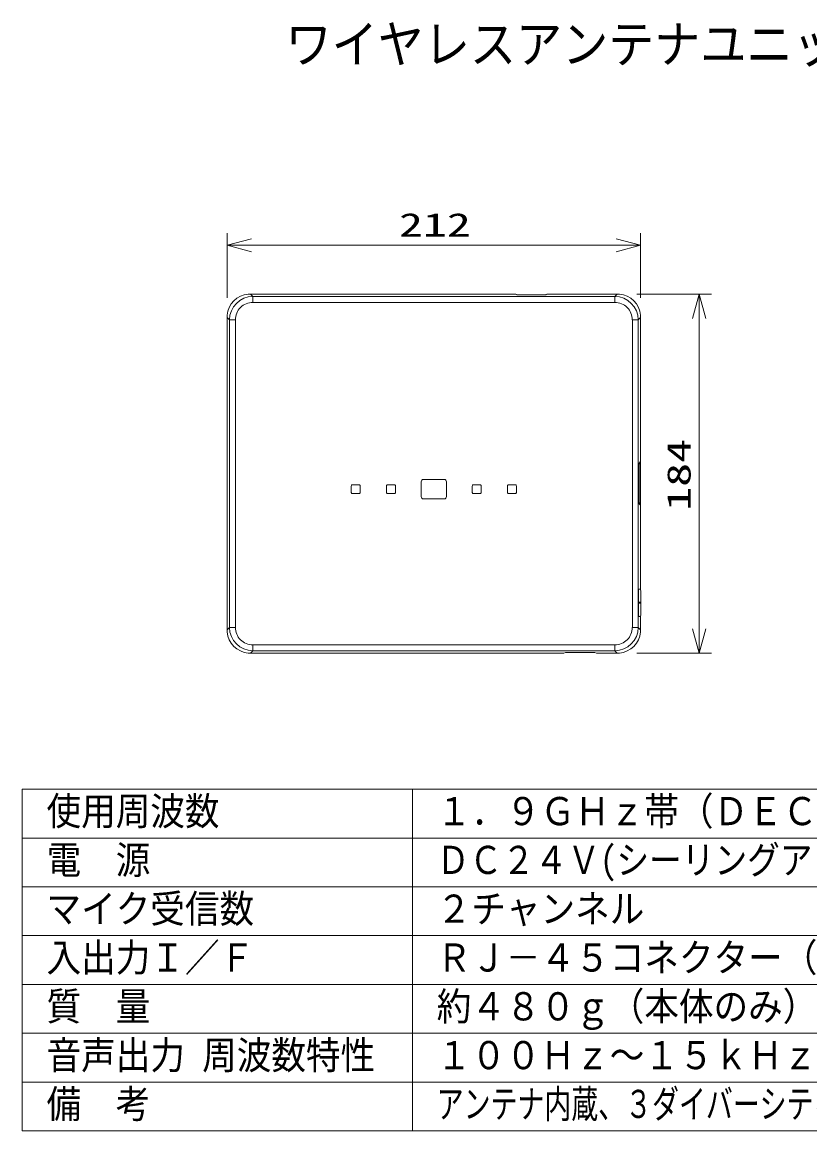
# Model space of a CAD drawing. Units: millimetres on the paper. Extents: x -62 to 64, y -58 to 59.
# Drawn here: x -62.5 to 18.3, y -54.5 to 59.1 of the extents above; entities that cross this region are included whole.
import ezdxf
from ezdxf.enums import TextEntityAlignment as Align

# ---------------------------------------------------------------- set-up
doc = ezdxf.new("R2010")
doc.units = ezdxf.units.MM
for name, color, linetype, lineweight in [('0-0_MOJI1', 7, 'Continuous', 9), ('0-2_WAKU', 4, 'Continuous', 9), ('0-3_GAIKEI', 4, 'Continuous', 9), ('0-4_SUNPO', 7, 'Continuous', 9), ('0-5_0', 7, 'Continuous', 9)]:
    doc.layers.add(name, color=color, linetype=linetype, lineweight=lineweight)
doc.styles.add('ＭＳ ゴシック', font='')
doc.styles.get('ＭＳ ゴシック').set_extended_font_data('MS Gothic')

# ---------------------------------------------------------------- blocks, each defined once
blk = doc.blocks.new('_Open30')
at = {"layer": '0-5_0'}
blk.add_line((0, 0), (-1, 0), dxfattribs=at)
blk.add_lwpolyline([(-1, 0.2679), (0, 0), (-1, -0.2679)], dxfattribs=at)

msp = doc.modelspace()

# ---------------------------------------------------------------- linework, layer by layer
at = {"layer": '0-2_WAKU', "color": 3}
for p, q in [((-62.487, -54.475), (-62.487, -19.475)), ((-62.487, -19.475), (62.513, -19.475)), ((-22.487, -54.475), (-22.487, -19.475)), ((-62.487, -54.475), (62.513, -54.475))]:
    msp.add_line(p, q, dxfattribs=at)
at = {"layer": '0-2_WAKU'}
for p, q in [((-62.487, -24.475), (62.513, -24.475)), ((-62.487, -29.475), (62.513, -29.475)), ((-62.487, -34.475), (62.513, -34.475)), ((-62.487, -39.475), (62.513, -39.475)), ((-62.487, -44.475), (62.513, -44.475)), ((-62.487, -49.475), (62.513, -49.475))]:
    msp.add_line(p, q, dxfattribs=at)
at = {"layer": '0-3_GAIKEI'}
for p, q in [((-39.089, 31.258), (-38.836, 31.004)), ((-38.836, 31.004), (-38.836, 30.405)), ((-1.483, 31.258), (-1.736, 31.004)), ((-38.836, 30.405), (-1.736, 30.405)), ((-41.486, 28.861), (-41.233, 28.608)), ((-41.233, 28.608), (-40.633, 28.608)), ((-40.633, 28.608), (-40.633, -2.892)), ((0.062, 28.608), (0.062, -2.892)), ((0.661, 28.608), (0.062, 28.608)), ((0.914, 28.861), (0.661, 28.608)), ((0.661, 28.608), (0.661, -2.892)), ((-28.748, 10.927), (-28.748, 11.588)), ((-27.935, 11.7), (-28.636, 11.7)), ((-27.824, 11.588), (-27.824, 10.927)), ((-25.148, 10.927), (-25.148, 11.588)), ((-24.335, 11.7), (-25.036, 11.7)), ((-24.224, 11.588), (-24.224, 10.927)), ((-21.584, 10.505), (-21.584, 12.01)), ((-19.233, 12.255), (-21.338, 12.255)), ((-18.988, 12.01), (-18.988, 10.505)), ((-16.348, 10.927), (-16.348, 11.588)), ((-15.535, 11.7), (-16.236, 11.7)), ((-15.424, 11.588), (-15.424, 10.927)), ((-12.748, 10.927), (-12.748, 11.588)), ((-11.935, 11.7), (-12.636, 11.7)), ((-11.824, 11.588), (-11.824, 10.927)), ((-28.636, 10.816), (-27.935, 10.816)), ((-25.036, 10.816), (-24.335, 10.816)), ((-21.338, 10.26), (-19.233, 10.26)), ((-16.236, 10.816), (-15.535, 10.816)), ((-12.636, 10.816), (-11.935, 10.816)), ((0.697, 0.828), (0.707, 0.828)), ((0.707, 0.828), (0.707, -1.572)), ((0.708, 1.028), (0.906, 1.028)), ((0.707, -0.322), (0.919, -0.322)), ((0.707, -0.422), (0.919, -0.422)), ((0.709, -0.322), (0.709, -0.422)), ((-41.486, -3.146), (-41.233, -2.892)), ((0.661, -2.892), (0.062, -2.892)), ((0.914, -3.146), (0.661, -2.892)), ((-39.089, -5.542), (-38.836, -5.289)), ((-38.836, -4.69), (-1.736, -4.69)), ((-38.836, -5.289), (-38.836, -4.69)), ((-38.836, -5.289), (-1.736, -5.289)), ((-1.736, -5.289), (-1.736, -4.69)), ((-1.483, -5.542), (-1.736, -5.289))]:
    msp.add_line(p, q, dxfattribs=at)
at = {"layer": '0-3_GAIKEI', "color": 7}
for p, q in [((-9.072, 31.179), (-11.499, 31.179)), ((-8.688, 31.258), (-8.774, 31.193)), ((-8.688, 31.258), (-1.483, 31.258)), ((-41.486, 28.861), (-41.486, -3.146)), ((0.914, 14.084), (0.914, 28.861)), ((0.758, 13.7), (0.758, 12.556)), ((0.758, 13.7), (0.758, 12.556)), ((0.761, 13.814), (0.909, 13.962)), ((0.764, 13.895), (0.871, 14.003)), ((0.766, 13.919), (0.903, 14.056)), ((0.77, 13.939), (0.914, 14.084)), ((0.871, 14.003), (0.852, 14.005)), ((0.909, 13.962), (0.909, 9.754)), ((0.75, 12.556), (0.758, 12.556)), ((0.754, 11.177), (0.754, 12.538)), ((0.745, 11.24), (0.745, 12.476)), ((0.745, 11.24), (0.745, 12.475)), ((0.75, 11.16), (0.758, 11.159)), ((0.758, 11.159), (0.758, 10.016)), ((0.758, 11.159), (0.758, 10.016)), ((0.761, 9.901), (0.909, 9.754)), ((0.764, 9.82), (0.871, 9.712)), ((0.766, 9.797), (0.903, 9.659)), ((0.77, 9.776), (0.914, 9.632)), ((0.852, 9.711), (0.871, 9.712)), ((0.914, 0.96), (0.914, 9.632)), ((0.917, -0.322), (0.917, 0.828)), ((0.917, -1.572), (0.917, -0.422)), ((0.919, -0.422), (0.919, -0.322)), ((0.914, -3.146), (0.914, -1.704)), ((-6.958, -5.542), (-39.089, -5.542)), ((-6.958, -5.542), (-6.805, -5.477)), ((-4.063, -5.464), (-6.509, -5.464))]:
    msp.add_line(p, q, dxfattribs=at)
for points in [[(-39.089, 31.258), (-11.884, 31.258), (-11.798, 31.193)], [(-11.499, 31.179), (-11.702, 31.183), (-11.783, 31.19), (-11.795, 31.192), (-11.798, 31.193)], [(-8.774, 31.193), (-8.775, 31.193), (-8.78, 31.191), (-8.809, 31.187), (-8.889, 31.182), (-9.072, 31.179)], [(0.767, 13.923), (0.769, 13.931), (0.77, 13.939), (0.769, 13.938), (0.766, 13.926), (0.76, 13.831), (0.758, 13.7)], [(0.767, 13.925), (0.76, 13.819), (0.758, 13.7)], [(0.761, 13.814), (0.761, 13.82), (0.76, 13.825)], [(0.904, 14.057), (0.904, 14.056), (0.903, 14.056)], [(0.748, 12.543), (0.749, 12.549), (0.75, 12.556), (0.75, 12.556), (0.749, 12.555), (0.749, 12.555), (0.749, 12.554), (0.748, 12.55), (0.747, 12.533), (0.745, 12.476)], [(0.747, 12.528), (0.755, 12.541), (0.758, 12.556)], [(0.745, 11.24), (0.747, 11.183), (0.748, 11.166), (0.75, 11.16)], [(0.758, 11.159), (0.755, 11.174), (0.747, 11.187)], [(0.75, 11.16), (0.749, 11.166), (0.748, 11.172)], [(0.758, 10.016), (0.762, 9.85), (0.765, 9.798), (0.77, 9.776)], [(0.767, 9.79), (0.76, 9.896), (0.758, 10.016)], [(0.76, 9.89), (0.761, 9.896), (0.761, 9.901)], [(0.77, 9.776), (0.769, 9.784), (0.767, 9.792)], [(0.904, 9.658), (0.904, 9.659), (0.903, 9.659)], [(0.917, 0.828), (0.914, 0.969), (0.91, 1.013), (0.906, 1.028)], [(0.906, -1.772), (0.906, -1.772), (0.907, -1.772), (0.907, -1.771), (0.908, -1.768), (0.911, -1.748), (0.916, -1.629), (0.917, -1.572)], [(-6.805, -5.477), (-6.802, -5.476), (-6.788, -5.474), (-6.705, -5.468), (-6.509, -5.464)], [(-4.063, -5.464), (-3.866, -5.468), (-3.784, -5.474), (-3.77, -5.476), (-3.766, -5.477)], [(-1.483, -5.542), (-3.614, -5.542), (-3.766, -5.477)]]:
    msp.add_lwpolyline(points, dxfattribs=at)
at = {"layer": '0-3_GAIKEI'}
for points in [[(-38.836, 31.004), (-1.736, 31.004), (-1.736, 30.405)], [(-41.233, 28.608), (-41.233, -2.892), (-40.633, -2.892)], [(0.708, 1.028), (0.708, 1.028), (0.708, 1.028), (0.707, 1.027), (0.706, 1.024), (0.703, 1.004), (0.698, 0.885), (0.697, 0.828)], [(0.697, 0.828), (0.697, -1.572), (0.707, -1.572)], [(0.718, 1.028), (0.718, 1.028), (0.718, 1.028), (0.717, 1.027), (0.716, 1.024), (0.713, 1.004), (0.708, 0.885), (0.707, 0.828)], [(0.697, -1.572), (0.7, -1.713), (0.704, -1.757), (0.708, -1.772), (0.906, -1.772)], [(0.707, -1.572), (0.71, -1.713), (0.714, -1.757), (0.718, -1.772)]]:
    msp.add_lwpolyline(points, dxfattribs=at)
at = {"layer": '0-3_GAIKEI', "color": 7}
for centre, radius, start, end in [((-39.091, 28.863), 2.395, 95.20448, 174.79551), ((-39.089, 28.855), 2.402, 89.99962, 95.22964), ((-1.483, 28.855), 2.402, 84.77036, 90.00038), ((-1.481, 28.863), 2.395, 5.20449, 84.79551), ((-39.084, 28.861), 2.402, 174.77036, 180.00039), ((-1.488, 28.861), 2.402, 359.99963, 5.22964), ((0.778, 13.806), 0.0181, 153.1035, 176.32676), ((0.867, 13.967), 0.0361, 56.26273, 84.2999), ((0.869, 13.962), 0.0402, 359.96037, 61.9351), ((0.874, 14.084), 0.0402, 318.676, 359.97955), ((1.483, 12.487), 0.738, 175.47126, 180.90956), ((0.718, 12.556), 0.04, 315.32617, 359.97449), ((1.483, 11.228), 0.738, 179.09044, 184.52874), ((0.718, 11.159), 0.04, 0.02551, 44.63267), ((0.778, 9.909), 0.0181, 183.67332, 206.89635), ((0.867, 9.748), 0.0361, 275.70012, 303.73726), ((0.869, 9.754), 0.0402, 298.06429, 0.04018), ((0.874, 9.632), 0.0402, 0.02044, 41.32399), ((-39.084, -3.146), 2.402, 179.99962, 185.22965), ((-39.091, -3.147), 2.395, 185.20449, 264.7955), ((-1.481, -3.147), 2.395, 275.2045, 354.79551), ((-1.488, -3.146), 2.402, 354.77035, 0.00038), ((-39.089, -3.14), 2.402, 264.77037, 270.00038), ((-1.483, -3.14), 2.402, 269.99962, 275.22963)]:
    msp.add_arc(centre, radius, start, end, dxfattribs=at)
at = {"layer": '0-3_GAIKEI'}
for centre, radius, start, end in [((-38.835, 28.607), 2.398, 90.02141, 179.97859), ((-1.737, 28.607), 2.398, 0.02141, 89.97859), ((-38.837, 28.609), 1.796, 89.96453, 180.03547), ((-1.735, 28.609), 1.796, 359.96452, 90.03547), ((-28.636, 11.588), 0.112, 89.96452, 180.03548), ((-27.935, 11.588), 0.112, 359.96452, 90.03548), ((-25.036, 11.588), 0.112, 89.96452, 180.03548), ((-24.335, 11.588), 0.112, 359.96452, 90.03548), ((-21.339, 12.011), 0.245, 89.90185, 180.09814), ((-19.233, 12.011), 0.245, 359.90185, 90.09814), ((-16.236, 11.588), 0.112, 89.96452, 180.03548), ((-15.535, 11.588), 0.112, 359.96452, 90.03548), ((-12.636, 11.588), 0.112, 89.96452, 180.03548), ((-11.935, 11.588), 0.112, 359.96452, 90.03548), ((-28.636, 10.927), 0.112, 179.96452, 270.03546), ((-27.935, 10.927), 0.112, 269.96451, 0.03548), ((-25.036, 10.927), 0.112, 179.96452, 270.03546), ((-24.335, 10.927), 0.112, 269.96451, 0.03548), ((-21.339, 10.505), 0.245, 179.90186, 270.09813), ((-19.233, 10.505), 0.245, 269.90183, 0.09814), ((-16.236, 10.927), 0.112, 179.96452, 270.03546), ((-15.535, 10.927), 0.112, 269.96451, 0.03548), ((-12.636, 10.927), 0.112, 179.96452, 270.03546), ((-11.935, 10.927), 0.112, 269.96451, 0.03548), ((-38.835, -2.892), 2.398, 180.02141, 269.97858), ((-38.837, -2.894), 1.796, 179.96453, 270.03546), ((-1.735, -2.894), 1.796, 269.96454, 0.03547), ((-1.737, -2.892), 2.398, 270.02142, 359.97859)]:
    msp.add_arc(centre, radius, start, end, dxfattribs=at)
at = {"layer": '0-4_SUNPO'}
for p, q in [((-41.486, 30.861), (-41.486, 37.508)), ((0.914, 30.861), (0.914, 37.508)), ((-38.986, 36.258), (-1.586, 36.258)), ((0.515, 31.255), (8.164, 31.255)), ((6.914, 28.755), (6.914, -3.042)), ((0.517, -5.542), (8.164, -5.542))]:
    msp.add_line(p, q, dxfattribs=at)

# ---------------------------------------------------------------- block references
at = {"layer": '0-4_SUNPO', "xscale": 2.5, "yscale": 2.5}
for p, rotation in [((-41.486, 36.258), 180), ((6.914, 31.255), 90), ((6.914, -5.542), 270)]:
    msp.add_blockref('_Open30', p, dxfattribs=dict(at, rotation=rotation))
msp.add_blockref('_Open30', (0.914, 36.258), dxfattribs=at)

# ---------------------------------------------------------------- texts
at = {"layer": '0-0_MOJI1', "style": 'ＭＳ ゴシック'}
for s, height, width, p in [('ワイヤレスアンテナユニット', 3.849, 0.9, (-35.487, 53.785)), ('使用周波数', 2.889, 0.9, (-59.987, -24.03)), ('１．９ＧＨｚ帯（ＤＥＣＴ準拠方式）', 2.889, 0.9, (-19.987, -24.03)), ('電\u3000源', 2.889, 0.9, (-59.987, -29.03)), ('ＤＣ２４Ｖ(シーリングアレイマイクロホンから給電) ', 2.889, 0.85, (-19.987, -29.03)), ('マイク受信数', 2.889, 0.9, (-59.987, -34.03)), ('２チャンネル', 2.889, 0.9, (-19.987, -34.03)), ('入出力Ｉ／Ｆ', 2.889, 0.9, (-59.987, -39.03)), ('ＲＪ－４５コネクター（ＤＣ２４Ｖ電源／音声出力）', 2.889, 0.9, (-19.987, -39.03)), ('質\u3000量', 2.889, 0.9, (-59.987, -44.03)), ('約４８０ｇ（本体のみ）', 2.889, 0.9, (-19.987, -44.03)), ('音声出力 周波数特性', 2.889, 0.9, (-59.987, -49.03)), ('１００Ｈｚ～１５ｋＨｚ', 2.889, 0.9, (-19.987, -49.03)), ('備\u3000考', 2.889, 0.9, (-59.987, -54.03)), ('アンテナ内蔵、３ダイバーシティ受信方式、３段階フィールド選択', 2.889, 0.7, (-19.987, -54.03))]:
    msp.add_text(s, height=height, dxfattribs=dict(at, width=width)).set_placement(p, align=Align.BOTTOM_LEFT)
at = {"layer": '0-4_SUNPO', "style": 'ＭＳ ゴシック', "width": 1.5}
msp.add_text('212', height=2.405, dxfattribs=at).set_placement((-23.857, 36.42), align=Align.BOTTOM_LEFT)
msp.add_text('184', height=2.405, rotation=90, dxfattribs=at).set_placement((6.752, 9.047), align=Align.BOTTOM_LEFT)

doc.saveas('drawing.dxf')
